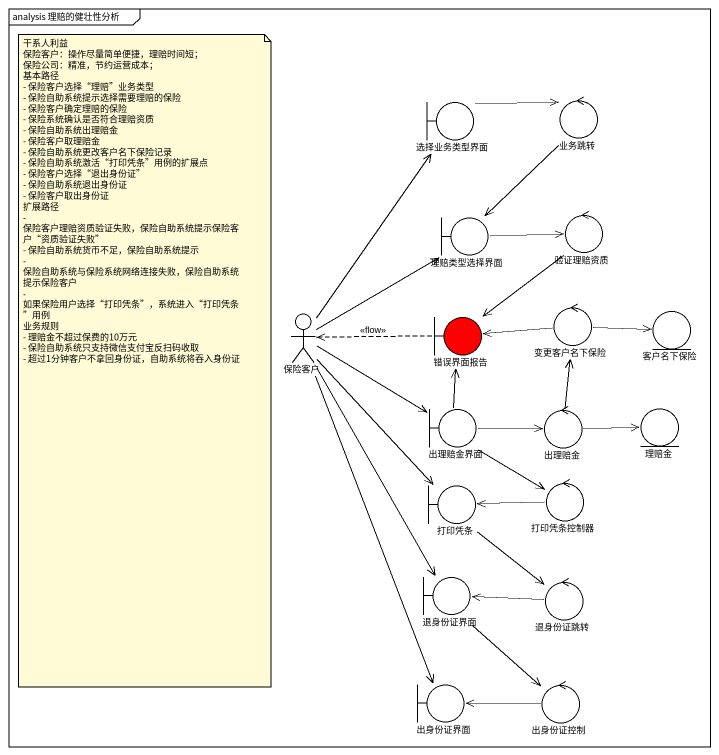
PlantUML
@startuml
mainframe analysis 理赔的健壮性分析
boundary 选择业务类型界面
control 业务跳转
boundary 理赔类型选择界面
control 验证理赔资质
actor 保险客户
boundary 错误界面报告 #FF0000
control 变更客户名下保险
entity 客户名下保险
boundary 出理赔金界面
control 出理赔金
entity 理赔金
boundary 打印凭条
control 打印凭条控制器
boundary 退身份证界面
control 退身份证跳转
boundary 出身份证界面
control 出身份证控制
选择业务类型界面 -right-> 业务跳转
业务跳转 --> 理赔类型选择界面
理赔类型选择界面 -right-> 验证理赔资质
验证理赔资质 --> 错误界面报告
保险客户 -up-> 选择业务类型界面
保险客户 -right-> 理赔类型选择界面
保险客户 -right-> 出理赔金界面
保险客户 --> 打印凭条
保险客户 --> 退身份证界面
保险客户 --> 出身份证界面
错误界面报告 .left.> 保险客户 : <<flow>>
变更客户名下保险 -left-> 错误界面报告
变更客户名下保险 -right-> 客户名下保险
出理赔金界面 -up-> 错误界面报告
出理赔金界面 -right-> 出理赔金
出理赔金界面 --> 打印凭条控制器
出理赔金 -up-> 变更客户名下保险
出理赔金 -right-> 理赔金
打印凭条 --> 退身份证跳转
打印凭条控制器 -left-> 打印凭条
退身份证界面 --> 出身份证控制
退身份证跳转 -left-> 退身份证界面
出身份证控制 -left-> 出身份证界面
note as N1
  干系人利益
  保险客户：操作尽量简单便捷，理赔时间短；
  保险公司：精准，节约运营成本；
  基本路径
  - 保险客户选择“理赔”业务类型
  - 保险自助系统提示选择需要理赔的保险
  - 保险客户确定理赔的保险
  - 保险系统确认是否符合理赔资质
  - 保险自助系统出理赔金
  - 保险客户取理赔金
  - 保险自助系统更改客户名下保险记录
  - 保险自助系统激活“打印凭条”用例的扩展点
  - 保险客户选择“退出身份证”
  - 保险自助系统退出身份证
  - 保险客户取出身份证
  扩展路径
  - 保险客户理赔资质验证失败，保险自助系统提示保险客户“资质验证失败”
  - 保险自助系统货币不足，保险自助系统提示
  - 保险自助系统与保险系统网络连接失败，保险自助系统提示保险客户
  - 如果保险用户选择“打印凭条”，系统进入“打印凭条”用例
  业务规则
  - 理赔金不超过保费的10万元
  - 保险自助系统只支持微信支付宝反扫码收取
  - 超过1分钟客户不拿回身份证，自助系统将吞入身份证
end note
@enduml
